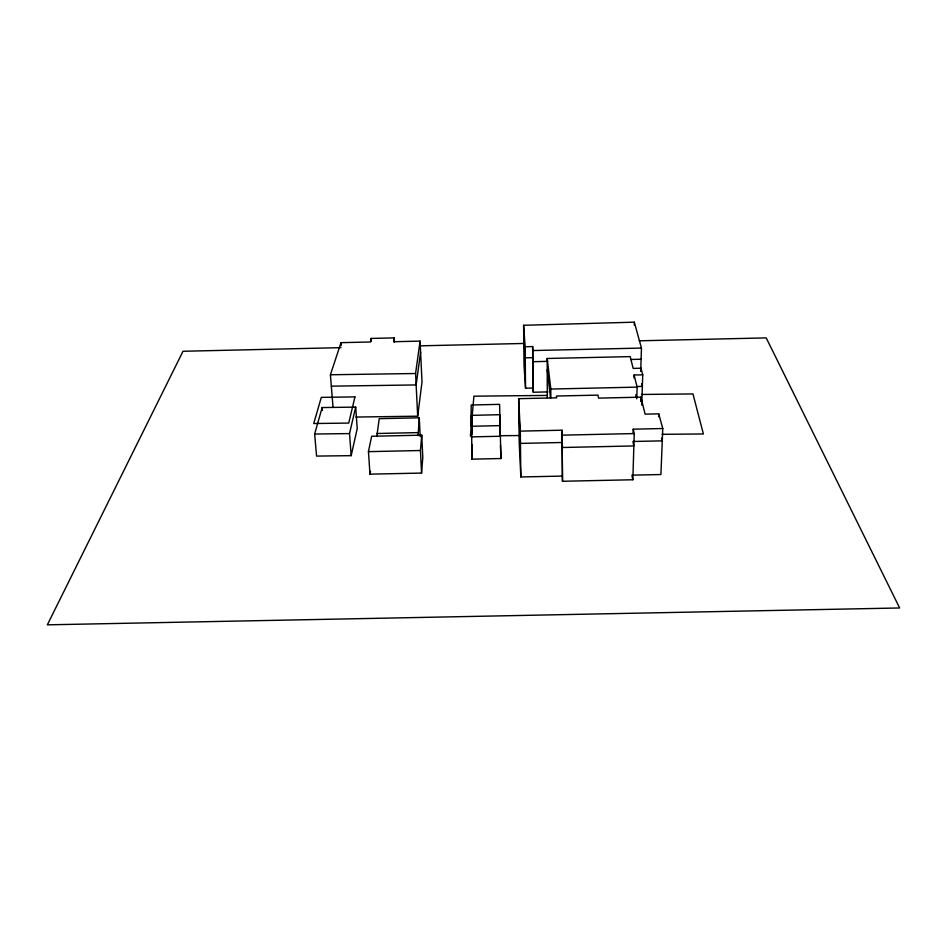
<?xml version="1.0" encoding="UTF-8"?>
<svg xmlns="http://www.w3.org/2000/svg" width="947" height="947" viewBox="0 0 947 947"><rect width="100%" height="100%" fill="white"/><g stroke="black" fill="none" stroke-linecap="round" stroke-linejoin="round"><path stroke-width="1.42" d="M662.77 428.529L633.223 429.18L634.23 433.572L632.845 479.762L562.494 481.265L562.056 430.21L520.294 431.122L518.66 398.675L556.67 397.823L556.445 396.035L597.995 395.112L598.551 398.107L640.835 397.172L645.132 414.147L658.745 413.851L662.77 428.529L660.911 474.53L631.862 475.145M562.494 481.265L562.056 430.21M500.288 425.629L470.884 426.28L471.227 404.985L499.59 404.357L500.916 458.526L471.878 459.153L472.08 444.439M471.878 459.153L471.535 415.342L499.791 414.715L500.217 436.472M634.241 325.046L634.324 322.169L523.608 325.295L524.034 365.589L525.549 388.211L532.948 388.045L533.303 392.236L547.934 391.904M634.005 377.912L634.088 375.024L642.741 374.834L641.758 405.079M633.093 433.489L633.223 429.18M636.763 398.805L637.13 387.122L634.088 375.024M640.728 371.117L641.45 348.07L634.324 322.169M640.894 371.177L640.989 368.217L633.164 368.395L630.193 356.605L547.2 358.487L547.283 397.728M640.693 401.469L640.835 397.172M658.639 416.763L658.745 413.851M421.557 473.062L422.8 457.342L421.735 435.17L371.638 436.259L368.454 451.648L369.981 474.163L421.557 473.062L420.456 450.512L421.735 435.17M470.422 435.963L473.902 396.177L547.413 395.42M418.101 435.549L419.272 417.793L379.226 418.669L376.811 436.46M355.894 417.047L417.686 416.195L422.007 382.067L420.077 341.109L393.621 341.725L394.177 337.89L371.153 338.422L370.49 341.985L341.003 342.66L330.42 374.763L333.013 407.068M420.598 352.071L416.147 384.932L331.332 386.163M417.686 416.195L415.579 373.509L420.077 341.109M369.981 474.163L370.561 471.298M351.171 455.661L357.22 428.529L355.681 407.103L322.158 407.565L314.641 434.034L316.57 456.087L351.171 455.661L349.526 433.584L355.681 407.103M340.991 347.644L183.008 351.266L47.35 624.831L899.65 607.974L766.218 337.901L639.249 340.813M420.728 345.821L524.082 343.453M523.608 325.295L525.135 346.744L532.652 346.566L533.303 392.236M533.007 350.544L641.45 348.07M547.686 361.363L533.09 361.695L532.723 357.658L525.242 357.836L523.727 336.067M630.88 359.469L641.095 359.244M636.621 386.53L642.362 386.4L641.664 383.713M547.2 358.487L550.834 389.051L637.13 387.122M376.622 433.513L417.947 432.601M471.204 436.887L500.49 436.247M562.66 435.135L634.23 433.572M632.856 441.491L662.273 440.852L661.539 438.153M368.454 451.648L420.456 450.512M518.66 398.675L519.205 442.876L520.85 476.968L561.902 476.092M330.42 374.763L415.579 373.509M314.641 434.034L349.526 433.584M641.498 394.461L692.955 393.928L703.396 433.963L662.107 434.318M499.921 435.715L520.566 435.537M640.989 368.217L642.741 374.834M635.757 394.769L636.431 397.491M633.105 442.604L633.863 445.942L562.625 447.493L562.009 442.498L520.448 443.409L518.814 410.513M632.111 476.305L632.845 479.762M547.224 369.768L550.515 397.953M322.158 407.565L322.394 410.418M341.003 342.66L341.216 345.584M371.153 338.422L371.342 341.334M394.177 337.89L394.425 342.258M419.272 417.793L420.196 436.638M500.501 445.291L500.916 458.526M471.535 415.342L472.091 434.188M520.294 431.122L520.85 476.968M525.135 346.744L525.549 388.211M532.652 346.566L532.948 388.045M550.834 389.051L550.846 397.799M354.947 396.911L348.733 423.072L313.729 423.534L321.305 397.373L354.947 396.911"/></g></svg>
